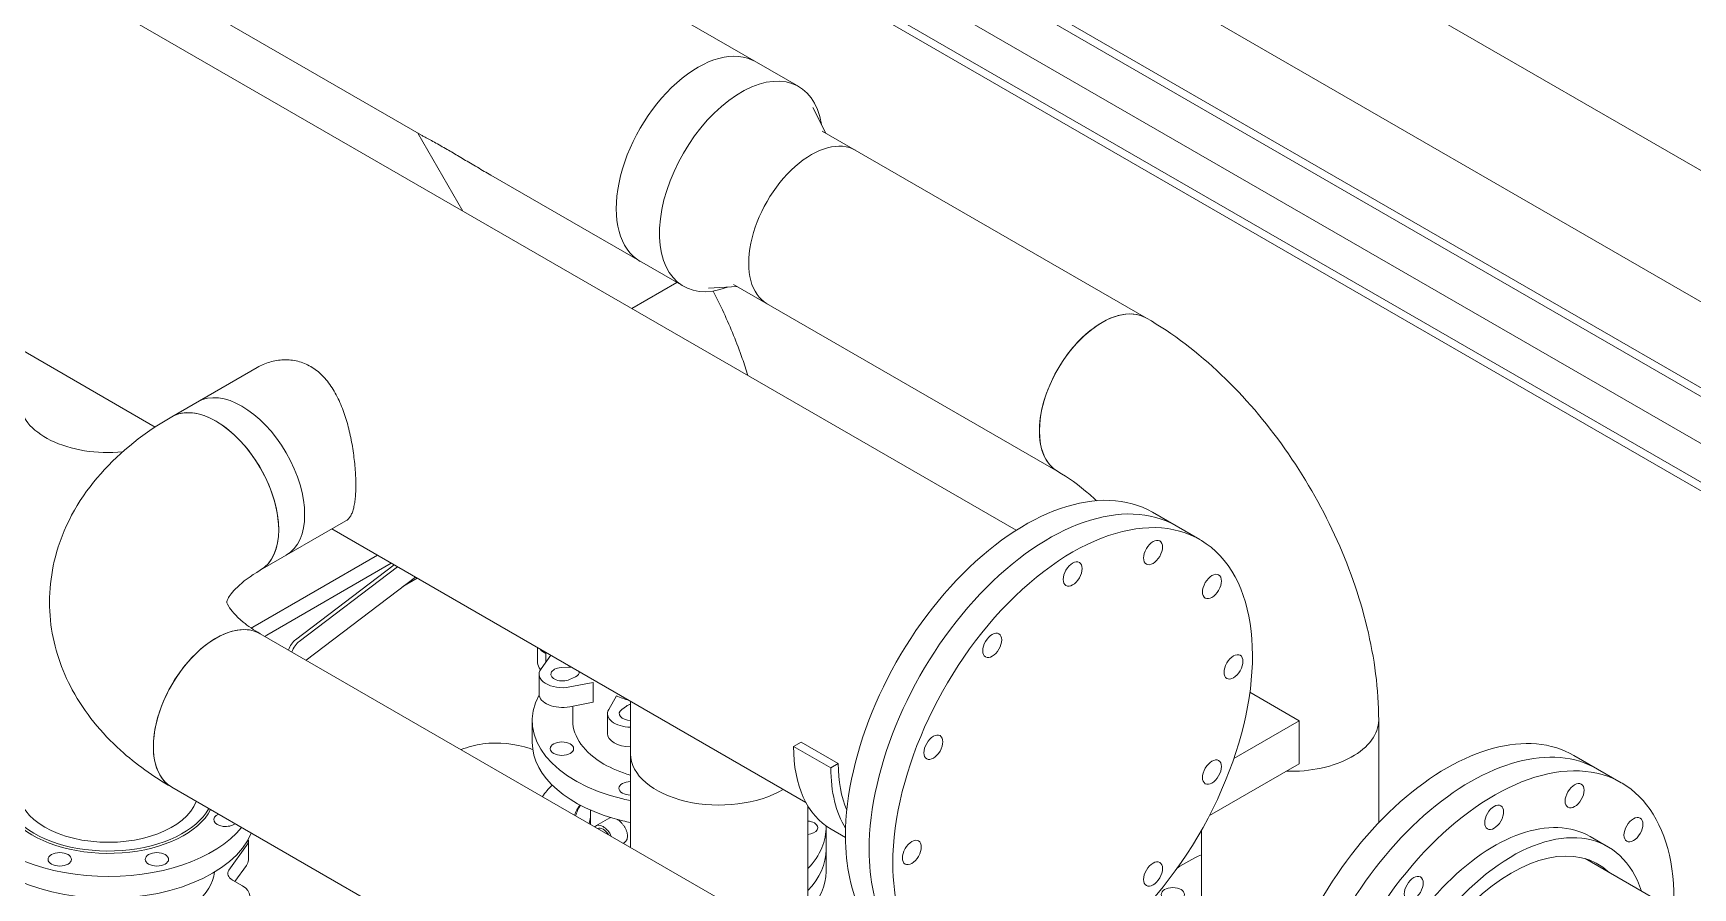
# Model space of a CAD drawing. Header units: millimetres. Extents: x -312439 to 477422, y -331570 to 212570.
# Drawn here: x 413367 to 414332, y 108074 to 108571 of the extents above; entities that cross this region are included whole.
import ezdxf

# ---------------------------------------------------------------- set-up
doc = ezdxf.new("R2010")
doc.units = ezdxf.units.MM

msp = doc.modelspace()

# ---------------------------------------------------------------- linework, layer by layer
at = {"color": 0, "linetype": 'Continuous', "lineweight": 0, "extrusion": (8.40036e-17, 0.816497, 0.57735)}
for p, q in [((414374.499, 108469.043), (413115.991, 109195.643)), ((412472.042, 109128.231), (413938.16, 108281.767)), ((414435.036, 108357.728), (413548.648, 108869.484)), ((414630.316, 108194.981), (413505.345, 108844.483)), ((414625.985, 108192.481), (413505.345, 108839.483)), ((414602.168, 108178.731), (413524.831, 108800.731)), ((414551.509, 108185.477), (413505.345, 108789.481)), ((414545.126, 108184.163), (413505.345, 108784.481)), ((412832.573, 108691.107), (413437.46, 108341.876)), ((413277.335, 108693.539), (413592.316, 108511.684)), ((413673.011, 108620.029), (413811.702, 108539.956)), ((413827.512, 108512.867), (413819.974, 108527.795)), ((413590.277, 108512.861), (413616.469, 108467.496)), ((413825.401, 108514.085), (414013.871, 108405.272)), ((413632.579, 108488.438), (413744.613, 108423.755)), ((413714.592, 108410.845), (413740.784, 108425.966)), ((413775.978, 108423.608), (413759.281, 108422.671)), ((413773.868, 108424.826), (413962.337, 108316.014)), ((413447.073, 108347.809), (413496.841, 108376.542)), ((413498.606, 108258.55), (413548.375, 108287.284)), ((414044.944, 108276.404), (414017.403, 108292.305)), ((413540.195, 108282.561), (413815.886, 108123.391)), ((413566.737, 108267.237), (413494.314, 108225.423)), ((413502.33, 108220.796), (413574.753, 108262.609)), ((413576.365, 108261.679), (413519.048, 108218.095)), ((413521.195, 108217.154), (413578.289, 108260.568)), ((413588.755, 108254.525), (413525.219, 108206.213)), ((413589.909, 108253.859), (413581.471, 108248.987)), ((413498.606, 108221.578), (413799.131, 108048.07)), ((413659.866, 108204.761), (413659.866, 108213.469)), ((413661.85, 108201.152), (413667.496, 108209.064)), ((413664.618, 108205.031), (413664.618, 108210.726)), ((413660.729, 108186.537), (413660.729, 108198.037)), ((413673.46, 108201.897), (413677.853, 108202.21)), ((413681.919, 108196.543), (413678.429, 108194.971)), ((413692.229, 108193.213), (413678.529, 108190.605)), ((413692.229, 108181.712), (413692.229, 108193.213)), ((413678.529, 108179.104), (413692.229, 108181.712)), ((413680.326, 108171.022), (413680.326, 108179.446)), ((413701.183, 108177.526), (413705.7, 108185.435)), ((413708.745, 108177.468), (413711.468, 108179.483)), ((413713.927, 108097.262), (413713.927, 108182.257)), ((414102.753, 108170.973), (414074.084, 108187.525)), ((413656.749, 108171.022), (413656.749, 108158.321)), ((413700.501, 108163.575), (413700.501, 108175.075)), ((414102.753, 108170.973), (414064.784, 108149.051)), ((414102.753, 108145.972), (414102.753, 108170.973)), ((414148.956, 108111.597), (414148.956, 108171.297)), ((413813.042, 108158.565), (413808.712, 108156.065)), ((413808.712, 108156.065), (413830.364, 108143.564)), ((413813.042, 108158.565), (413834.694, 108146.064)), ((414262.515, 108150.789), (414290.056, 108134.889)), ((413830.364, 108143.564), (413834.694, 108146.064)), ((414102.753, 108145.972), (414050.52, 108115.815)), ((413447.073, 108132.319), (413747.598, 107958.811)), ((413816.994, 108058.165), (413816.994, 108121.444)), ((413690.645, 108110.704), (413690.645, 108118.983)), ((413701.795, 108114.469), (413693.716, 108109.805)), ((413491.665, 108089.954), (413491.665, 108101.455)), ((413827.608, 108083.318), (413827.608, 108108.719)), ((413830.514, 108107.874), (413838.881, 108103.043)), ((414045.889, 108049.075), (414045.889, 108107.281)), ((414271.99, 108103.598), (414282.296, 108097.648)), ((413490.545, 108098.339), (413480.362, 108084.069)), ((413710.165, 108099.971), (413709.7, 108099.703)), ((413490.545, 108086.839), (413483.841, 108077.444)), ((415214.527, 107544.857), (414269.002, 108090.756)), ((413482.36, 108078.299), (413488.304, 108074.867))]:
    msp.add_line(p, q, dxfattribs=at)
at = {"color": 0, "linetype": 'Continuous', "lineweight": 0}
for centre, major_axis, ratio, start_param, end_param in [((413753.042, 108496.356), (33.544, 58.1), 0.5773503, 0, 3.1415927), ((413778.158, 108481.855), (33.544, 58.1), 0.5773503, 5.6647451, 10.0432182), ((413819.036, 108458.254), (25.767, 44.629), 0.5773503, 0, 3.1415927), ((413988.104, 108360.643), (-25.767, -44.629), 0.5773503, 3.1415927, 6.2831853), ((413988.104, 108360.643), (25.767, 44.629), 0.5773503, 0, 3.1415927), ((413487.936, 108311.896), (-25.767, 44.629), 0.5773503, 3.1415927, 6.2831853), ((413410.216, 108356.767), (51.533, 0), 0.5773503, 3.1415927, 4.8737533), ((413410.216, 108356.767), (-51.533, 0), 0.5773503, 0, 1.7321606), ((413472.84, 108303.179), (25.767, -44.629), 0.5773503, 0.7853982, 3.1415927), ((413472.84, 108303.179), (-25.767, 44.629), 0.5773503, 3.1415927, 6.2831853), ((413943.456, 108164.224), (-73.947, -128.08), 0.5773503, 3.1415927, 5.4977871), ((413957.226, 108156.274), (-73.947, -128.08), 0.5773503, 3.1415927, 5.4977871), ((413970.997, 108148.323), (-73.947, -128.08), 0.5773503, 0.3513656, 5.4977871), ((413472.84, 108303.179), (25.767, -44.629), 0.5773503, 0, 0.7853982), ((413472.84, 108176.949), (25.767, 44.629), 0.5773503, 0, 3.1415927), ((413472.84, 108176.949), (25.767, 44.629), 0.5773503, 0, 2.3561945), ((413494.314, 108216.673), (-5.359, -9.281), 0.5773503, 3.9269908, 4.0480997), ((413502.33, 108212.045), (-5.359, -9.281), 0.5773503, 3.9269908, 4.0731089), ((413519.048, 108211.094), (-3.442, -7.852), 0.493747, 3.867644, 4.7918828), ((413521.195, 108210.153), (3.442, 7.852), 0.493747, 0.7260513, 1.680911), ((413674.27, 108216.262), (-14.404, 0), 0.5773503, 0.4508742, 0.8364399), ((413674.285, 108198.037), (-13.555, 0), 0.5773503, 5.8737687, 8.1724889), ((413674.27, 108204.761), (-14.404, 0), 0.5773503, 0, 0.4962001), ((413674.285, 108198.037), (-6.736, 0), 0.5773503, 4.8351545, 8.5166127), ((413678.528, 108199.052), (5.512, 0), 0.5773503, 1.4129203, 1.6935618), ((413678.528, 108199.052), (5.512, 0), 0.5773503, 5.3750201, 6.4410613), ((413742.179, 108171.022), (-85.43, 0), 0.5773503, 5.9753277, 7.4612826), ((413674.285, 108186.537), (-13.555, 0), 0.5773503, 0, 1.8893036), ((413742.179, 108214.274), (61.852, 0), 0.5773503, 4.0816104, 4.2215114), ((413715.814, 108177.525), (5.512, 0), 0.5773503, 1.920184, 2.47896), ((413410.216, 108129.67), (85.43, 0), 0.5773503, 2.2183358, 5.8479461), ((413742.179, 108171.022), (61.852, 0), 0.5773503, 3.1415927, 3.9269908), ((413714.056, 108175.075), (-13.555, 0), 0.5773503, 5.964678, 7.8444589), ((413714.056, 108175.075), (-6.736, 0), 0.5773503, 5.6205526, 7.8348194), ((414188.568, 108022.709), (73.947, 128.08), 0.5773503, 0, 3.1415927), ((414097.423, 108171.297), (-51.533, 0), 0.5773503, 1.5263912, 3.1415927), ((414097.423, 108171.297), (51.533, 0), 0.5773503, 4.6679839, 6.2831853), ((413714.056, 108163.575), (-13.555, 0), 0.5773503, 0, 1.5612736), ((414202.338, 108014.759), (73.947, 128.08), 0.5773503, 0, 3.1415927), ((413410.216, 108129.67), (62.159, 0), 0.5773503, 2.548228, 5.9887537), ((413472.84, 108176.949), (25.767, 44.629), 0.5773503, 2.3561945, 3.1415927), ((413742.179, 108158.321), (85.43, 0), 0.5773503, 3.1415927, 4.3196899), ((413765.46, 108151.667), (51.533, 0), 0.5773503, 3.1415927, 5.517687), ((413765.46, 108151.667), (-51.533, 0), 0.5773503, 0, 2.3760943), ((413883.15, 108199.042), (-52.636, -91.168), 0.5773503, 5.4977871, 6.2831853), ((413410.216, 108130.47), (-61.179, 0), 0.5773503, 5.7140037, 9.1207721), ((413742.179, 108171.022), (61.852, 0), 0.5773503, 3.9269908, 4.238039), ((413904.802, 108186.541), (-52.636, -91.168), 0.5773503, 5.4977871, 5.9829284), ((413904.802, 108186.541), (49.574, 85.864), 0.5773503, 2.3561945, 2.7347676), ((414216.108, 108006.808), (73.947, 128.08), 0.5773503, 5.4977871, 10.2608355), ((413410.216, 108130.47), (-52.36, 0), 0.5773503, 6.105246, 9.2109995), ((413742.179, 108108.719), (85.43, 0), 0.5773503, 2.6147213, 2.7656223), ((413713.939, 108131.66), (-6.798, 0), 0.5773503, 4.7141399, 7.8522307), ((413742.179, 108108.719), (62.159, 0), 0.5773503, 2.763109, 2.9351155), ((413742.179, 108109.519), (61.179, 0), 0.5773503, 2.7871538, 2.9650144), ((413742.179, 108171.022), (-85.43, 0), 0.5773503, 1.1780972, 1.2337501), ((413410.216, 108116.969), (-85.43, 0), 0.5773503, 0, 2.9090576), ((413478.393, 108113.366), (6.798, 0), 0.5773503, 2.1986319, 5.6553498), ((413742.179, 108109.519), (52.36, 0), 0.5773503, 2.9636533, 3.0880077), ((413742.179, 108158.321), (85.43, 0), 0.5773503, 4.3196899, 4.3753427), ((413815.973, 108108.719), (6.798, 0), 0.5773503, 0.7853982, 1.4200266), ((413815.973, 108108.719), (6.798, 0), 0.5773503, 4.8631587, 7.0685835), ((414216.108, 108006.808), (55.882, 96.79), 0.5773503, 0, 2.3561945), ((414226.415, 108000.858), (55.882, 96.79), 0.5773503, 5.8034634, 9.9044999), ((413478.11, 108101.455), (13.555, 0), 0.5773503, 5.8737687, 6.3559681), ((413697.901, 108102.556), (4.185, -7.249), 0.5773503, 1.4033056, 3.3090834), ((413697.901, 108102.556), (-3.261, 5.648), 0.5773503, 4.7652923, 6.230282), ((413742.179, 108108.719), (85.43, 0), 0.5773503, 5.7793774, 6.3043301), ((413943.456, 108164.224), (-73.947, -128.08), 0.5773503, 5.4977871, 5.9328567), ((413742.179, 108096.018), (85.43, 0), 0.5773503, 5.7793774, 6.2831853), ((413957.226, 108156.274), (-73.947, -128.08), 0.5773503, 5.4977871, 5.932538), ((414097.423, 108053.625), (85.43, 0), 0.5773503, 2.2183358, 2.4461133), ((414226.415, 108000.858), (50.064, 86.713), 0.5773503, 6.1431715, 8.6393798), ((413410.216, 108085.218), (61.852, 0), 0.5773503, 4.0816104, 6.2172753), ((413488.856, 108082.049), (-9.186, 0), 0.5773503, 5.8923976, 7.0685835), ((413478.11, 108089.954), (13.555, 0), 0.5773503, 5.8737687, 6.2831853), ((413742.179, 108083.318), (-85.43, 0), 0.5773503, 2.6377848, 3.1415927), ((413970.997, 108148.323), (-73.947, -128.08), 0.5773503, 5.4977871, 6.0209723), ((413478.11, 108068.981), (14.417, 0), 0.5773503, 5.5512125, 7.0685835)]:
    msp.add_ellipse(centre, major_axis=major_axis, ratio=ratio, start_param=start_param, end_param=end_param, dxfattribs=at)
for centre, major_axis in [((414017.764, 108268.86), (-3.889, -6.735)), ((413970.997, 108256.328), (-3.889, -6.735)), ((414052.001, 108249.093), (-3.889, -6.735)), ((413924.229, 108214.857), (-3.889, -6.735)), ((414064.532, 108202.326), (-3.889, -6.735)), ((413889.993, 108155.558), (-3.889, -6.735)), ((413674.002, 108154.718), (-6.798, 0)), ((414052.001, 108141.089), (-3.889, -6.735)), ((414262.876, 108127.344), (3.889, 6.735)), ((414216.108, 108114.813), (3.889, 6.735)), ((414297.112, 108107.578), (3.889, 6.735)), ((413877.462, 108094.321), (-3.889, -6.735)), ((413381.976, 108090.308), (6.798, 0)), ((413438.456, 108090.308), (6.798, 0)), ((414017.764, 108081.79), (-3.889, -6.735)), ((414029.246, 108069.93), (6.798, 0)), ((414169.341, 108073.342), (3.889, 6.735))]:
    msp.add_ellipse(centre, major_axis=major_axis, ratio=0.5773503, dxfattribs=at)
for points, knots in [([(413592.316, 108511.684), (413592.587, 108511.527), (413592.879, 108511.363), (413593.567, 108510.982), (413593.973, 108510.761), (413594.839, 108510.292), (413595.299, 108510.045), (413596.753, 108509.262), (413597.82, 108508.686), (413600.095, 108507.44), (413601.303, 108506.769), (413603.799, 108505.364), (413605.086, 108504.628), (413606.382, 108503.88)], [607.4410883, 607.4410883, 607.4410883, 607.4410883, 611.1553525, 611.1553525, 615.6431796, 615.6431796, 620.1310068, 620.1310068, 629.1066612, 629.1066612, 638.0823156, 638.0823156, 647.05797, 647.05797, 647.05797, 647.05797]), ([(413606.382, 108503.88), (413607.487, 108503.242), (413608.622, 108502.581), (413610.945, 108501.219), (413612.133, 108500.518), (413615.767, 108498.365), (413618.282, 108496.864), (413623.459, 108493.784), (413626.12, 108492.205), (413630.074, 108489.891), (413631.321, 108489.165), (413632.579, 108488.438)], [0, 0, 0, 0, 7.654722, 7.654722, 15.309444, 15.309444, 30.6188881, 30.6188881, 45.9283321, 45.9283321, 52.8889471, 52.8889471, 52.8889471, 52.8889471]), ([(413761.918, 108421.012), (413764.072, 108416.844), (413766.131, 108412.633), (413772.119, 108399.659), (413775.728, 108390.783), (413780.048, 108378.497), (413781.155, 108375.159), (413782.196, 108371.813)], [2.43685005, 2.43685005, 2.43685005, 2.43685005, 2.51327412, 2.51327412, 2.67035376, 2.67035376, 2.72868089, 2.72868089, 2.72868089, 2.72868089]), ([(414148.956, 108171.297), (414148.956, 108189.189), (414146.547, 108207.393), (414137.772, 108243.642), (414131.391, 108261.688), (414115.279, 108296.598), (414105.546, 108313.456), (414083.369, 108344.865), (414070.932, 108359.413), (414043.926, 108385.137), (414029.366, 108396.326), (414013.871, 108405.272)], [3.1415927, 3.1415927, 3.1415927, 3.1415927, 3.4557519, 3.4557519, 3.7699112, 3.7699112, 4.0840704, 4.0840704, 4.3982297, 4.3982297, 4.712389, 4.712389, 4.712389, 4.712389]), ([(413496.841, 108376.542), (413497.954, 108377.185), (413499.126, 108377.776), (413501.565, 108378.826), (413502.832, 108379.286), (413505.433, 108380.051), (413506.766, 108380.357), (413509.47, 108380.796), (413510.841, 108380.931), (413513.587, 108381.016), (413514.964, 108380.967), (413517.694, 108380.68), (413519.048, 108380.442), (413521.701, 108379.779), (413523.001, 108379.354), (413525.523, 108378.33), (413526.744, 108377.731), (413529.087, 108376.378), (413530.239, 108375.607), (413532.479, 108373.883), (413533.566, 108372.929), (413535.659, 108370.851), (413536.665, 108369.727), (413538.582, 108367.331), (413539.494, 108366.058), (413541.217, 108363.393), (413542.03, 108361.998), (413543.558, 108359.115), (413544.272, 108357.627), (413545.605, 108354.591), (413546.223, 108353.043), (413547.366, 108349.924), (413547.892, 108348.353), (413548.856, 108345.231), (413549.311, 108343.623), (413550.163, 108340.34), (413550.559, 108338.665), (413551.291, 108335.281), (413551.625, 108333.571), (413552.231, 108330.15), (413552.502, 108328.439), (413552.981, 108325.048), (413553.188, 108323.367), (413553.541, 108320.063), (413553.687, 108318.442), (413553.917, 108315.288), (413554.002, 108313.756), (413554.114, 108310.807), (413554.141, 108309.39), (413554.141, 108306.694), (413554.114, 108305.376), (413554.002, 108302.834), (413553.917, 108301.609), (413553.687, 108299.28), (413553.541, 108298.176), (413553.188, 108296.105), (413552.981, 108295.14), (413552.502, 108293.36), (413552.231, 108292.546), (413551.625, 108291.074), (413551.291, 108290.416), (413550.559, 108289.258), (413550.163, 108288.758), (413549.311, 108287.91), (413548.856, 108287.561), (413548.375, 108287.284)], [194.3395013, 194.3395013, 194.3395013, 194.3395013, 202.454607, 202.454607, 210.5697127, 210.5697127, 218.6848184, 218.6848184, 226.7999241, 226.7999241, 234.9150297, 234.9150297, 243.0301354, 243.0301354, 251.1452411, 251.1452411, 259.2603468, 259.2603468, 267.3754524, 267.3754524, 275.4905581, 275.4905581, 283.6056638, 283.6056638, 291.7207695, 291.7207695, 299.8358751, 299.8358751, 307.9509808, 307.9509808, 316.0660865, 316.0660865, 324.1811922, 324.1811922, 332.2698582, 332.2698582, 340.3585242, 340.3585242, 348.4471902, 348.4471902, 356.5358562, 356.5358562, 364.6245222, 364.6245222, 372.7131882, 372.7131882, 380.8018541, 380.8018541, 388.8905201, 388.8905201, 396.9791861, 396.9791861, 405.0678521, 405.0678521, 413.1565181, 413.1565181, 421.2451841, 421.2451841, 429.3338501, 429.3338501, 437.4225161, 437.4225161, 445.5111821, 445.5111821, 453.5998481, 453.5998481, 453.5998481, 453.5998481]), ([(413447.073, 108347.809), (413431.577, 108338.862), (413417.5, 108327.977), (413394.299, 108301.688), (413385.07, 108286.198), (413376.236, 108255.375), (413375.067, 108240.884), (413378.606, 108213.398), (413383.014, 108200.473), (413396.541, 108175.49), (413406.2, 108163.842), (413426.313, 108145.64), (413436.344, 108138.514), (413447.073, 108132.319)], [0, 0, 0, 0, 0.3141593, 0.3141593, 0.6213948, 0.6213948, 0.8596171, 0.8596171, 1.0883751, 1.0883751, 1.3532662, 1.3532662, 1.5707963, 1.5707963, 1.5707963, 1.5707963]), ([(413984.883, 108299.019), (413983.579, 108300.23), (413982.276, 108301.401), (413974.513, 108308.135), (413968.136, 108312.665), (413962.337, 108316.014)], [4.41669045, 4.41669045, 4.41669045, 4.41669045, 4.46620773, 4.46620773, 4.71238898, 4.71238898, 4.71238898, 4.71238898]), ([(413498.606, 108258.55), (413492.785, 108255.189), (413488.306, 108251.739), (413482.218, 108245.852), (413480.593, 108243.448), (413478.869, 108240.166), (413479.091, 108240.07), (413479.092, 108240.057), (413478.915, 108239.637), (413481.417, 108235.417), (413484.04, 108232.077), (413491.375, 108226.135), (413494.692, 108223.838), (413498.606, 108221.578)], [0, 0, 0, 0, 0.2471265, 0.2471265, 0.4910137, 0.4910137, 0.8009391, 0.8009391, 1.1150984, 1.1150984, 1.4046259, 1.4046259, 1.5707963, 1.5707963, 1.5707963, 1.5707963]), ([(413657.037, 108154.27), (413656.557, 108154.432), (413656.075, 108154.59), (413646.694, 108157.554), (413637.294, 108158.737), (413623.664, 108156.908), (413619.409, 108155.813), (413615.345, 108154.179)], [4.91715408, 4.91715408, 4.91715408, 4.91715408, 4.93503834, 4.93503834, 5.26465227, 5.26465227, 5.41588395, 5.41588395, 5.41588395, 5.41588395]), ([(413710.165, 108099.971), (413710.458, 108100.14), (413710.736, 108100.359), (413711.229, 108100.888), (413711.445, 108101.198), (413711.793, 108101.892), (413711.926, 108102.275), (413712.1, 108103.086), (413712.142, 108103.513), (413712.142, 108104.373), (413712.1, 108104.835), (413711.926, 108105.791), (413711.793, 108106.285), (413711.445, 108107.275), (413711.229, 108107.771), (413710.736, 108108.733), (413710.458, 108109.2), (413709.873, 108110.073), (413709.545, 108110.511), (413708.84, 108111.351), (413708.464, 108111.754), (413707.689, 108112.498), (413707.291, 108112.839), (413706.702, 108113.288), (413706.508, 108113.426), (413706.318, 108113.554)], [30.950465, 30.950465, 30.950465, 30.950465, 33.5297118, 33.5297118, 36.1089586, 36.1089586, 38.6882054, 38.6882054, 41.2674522, 41.2674522, 43.846699, 43.846699, 46.4259458, 46.4259458, 49.0051926, 49.0051926, 51.5844394, 51.5844394, 54.1636241, 54.1636241, 56.7428088, 56.7428088, 59.3219936, 59.3219936, 60.5931656, 60.5931656, 60.5931656, 60.5931656])]:
    msp.add_open_spline(points, degree=3, knots=knots, dxfattribs=at)
msp.add_open_spline([(413702.334, 108114.692), (413702.139, 108114.639), (413701.959, 108114.564), (413701.795, 108114.469)], degree=3, dxfattribs=at)

doc.saveas('drawing.dxf')
